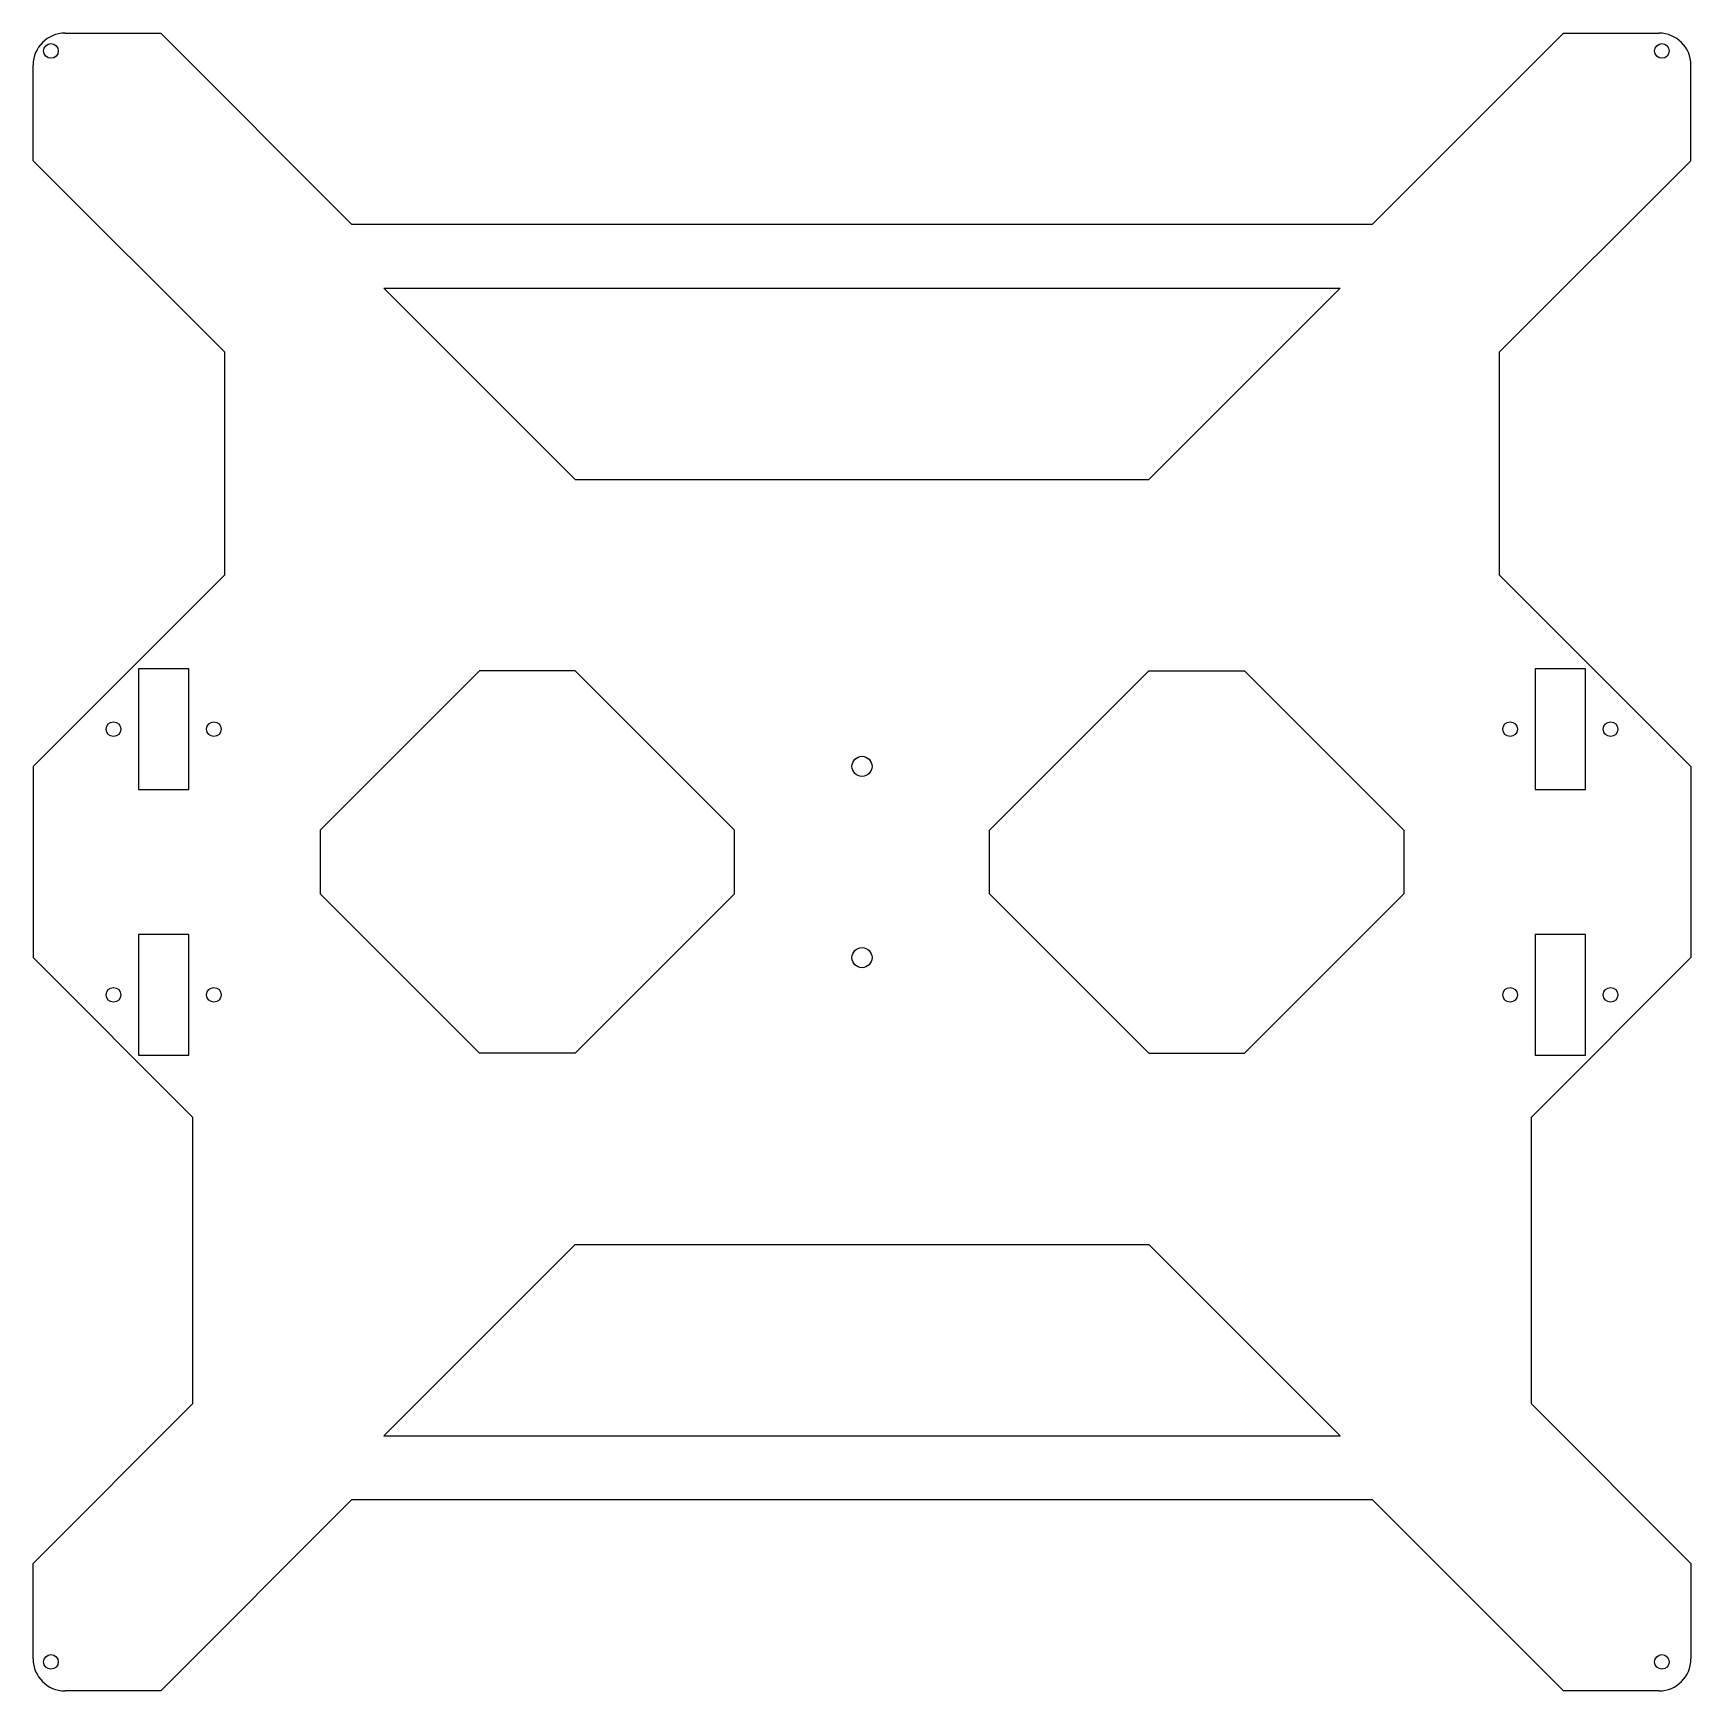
# Model space of a CAD drawing. Header units: millimetres. Extents: x -291 to 40, y -196 to 134.
import ezdxf

# ---------------------------------------------------------------- set-up
doc = ezdxf.new("R2010")
doc.units = ezdxf.units.MM

msp = doc.modelspace()

# ---------------------------------------------------------------- linework, layer by layer
at = {"color": 7, "linetype": 'Continuous', "lineweight": 25}
for p, q in [((-284.33, 133.83), (-265.28, 133.83)), ((-227.18, 95.73), (-265.28, 133.83)), ((-23.98, 95.73), (14.12, 133.83)), ((14.12, 133.83), (33.17, 133.83)), ((-290.68, 108.43), (-290.68, 127.48)), ((39.52, 108.43), (39.52, 127.48)), ((-290.68, 108.43), (-252.58, 70.33)), ((1.42, 70.33), (39.52, 108.43)), ((-23.98, 95.73), (-227.18, 95.73)), ((-220.83, 83.03), (-30.33, 83.03)), ((-220.83, 83.03), (-182.73, 44.93)), ((-30.33, 83.03), (-68.43, 44.93)), ((-252.58, 70.33), (-252.58, 25.88)), ((1.42, 25.88), (1.42, 70.33)), ((-182.73, 44.93), (-68.43, 44.93)), ((-290.68, -12.22), (-252.58, 25.88)), ((1.42, 25.88), (39.52, -12.22)), ((-259.68, 7.19), (-269.68, 7.19)), ((-269.68, 7.19), (-269.68, -16.81)), ((-259.68, -16.81), (-259.68, 7.19)), ((-201.78, 6.83), (-233.53, -24.92)), ((-182.73, 6.83), (-201.78, 6.83)), ((-150.98, -24.92), (-182.73, 6.83)), ((-100.18, -24.92), (-68.43, 6.83)), ((-68.43, 6.83), (-49.38, 6.83)), ((-49.38, 6.83), (-17.63, -24.92)), ((18.52, 7.19), (8.52, 7.19)), ((8.52, 7.19), (8.52, -16.81)), ((18.52, -16.81), (18.52, 7.19)), ((-290.68, -12.22), (-290.68, -50.32)), ((39.52, -12.22), (39.52, -50.32)), ((-269.68, -16.81), (-259.68, -16.81)), ((8.52, -16.81), (18.52, -16.81)), ((-233.53, -24.92), (-233.53, -37.62)), ((-150.98, -37.62), (-150.98, -24.92)), ((-100.18, -37.62), (-100.18, -24.92)), ((-17.63, -24.92), (-17.63, -37.62)), ((-201.78, -69.37), (-233.53, -37.62)), ((-150.98, -37.62), (-182.73, -69.37)), ((-100.18, -37.62), (-68.43, -69.37)), ((-49.38, -69.37), (-17.63, -37.62)), ((-259.68, -45.73), (-269.68, -45.73)), ((-269.68, -45.73), (-269.68, -69.73)), ((-259.68, -69.73), (-259.68, -45.73)), ((18.52, -45.73), (8.52, -45.73)), ((8.52, -45.73), (8.52, -69.73)), ((18.52, -69.73), (18.52, -45.73)), ((-258.93, -82.07), (-290.68, -50.32)), ((39.52, -50.32), (7.77, -82.07)), ((-269.68, -69.73), (-259.68, -69.73)), ((-182.73, -69.37), (-201.78, -69.37)), ((-68.43, -69.37), (-49.38, -69.37)), ((8.52, -69.73), (18.52, -69.73)), ((-258.93, -82.07), (-258.93, -139.22)), ((7.77, -139.22), (7.77, -82.07)), ((-220.83, -145.57), (-182.73, -107.47)), ((-182.73, -107.47), (-68.43, -107.47)), ((-30.33, -145.57), (-68.43, -107.47)), ((-258.93, -139.22), (-290.68, -170.97)), ((39.52, -170.97), (7.77, -139.22)), ((-220.83, -145.57), (-30.33, -145.57)), ((-265.28, -196.37), (-227.18, -158.27)), ((-227.18, -158.27), (-23.98, -158.27)), ((-23.98, -158.27), (14.12, -196.37)), ((-290.68, -190.02), (-290.68, -170.97)), ((39.52, -170.97), (39.52, -190.02)), ((-265.28, -196.37), (-284.33, -196.37)), ((33.17, -196.37), (14.12, -196.37))]:
    msp.add_line(p, q, dxfattribs=at)
for centre, radius in [((-287.13, 130.28), 1.46), ((33.75, 130.28), 1.46), ((-274.68, -4.81), 1.46), ((-254.68, -4.81), 1.46), ((3.52, -4.81), 1.46), ((23.52, -4.81), 1.46), ((-125.58, -12.22), 2), ((-125.58, -50.32), 2), ((-274.68, -57.73), 1.46), ((-254.68, -57.73), 1.46), ((3.52, -57.73), 1.46), ((23.52, -57.73), 1.46), ((-287.13, -190.6), 1.46), ((33.75, -190.6), 1.46)]:
    msp.add_circle(centre, radius, dxfattribs=at)
for centre, start, end in [((-284.33, 127.48), 90, 180), ((33.17, 127.48), 0, 90), ((-284.33, -190.02), 180, 270), ((33.17, -190.02), 270, 0)]:
    msp.add_arc(centre, 6.35, start, end, dxfattribs=at)

doc.saveas('drawing.dxf')
